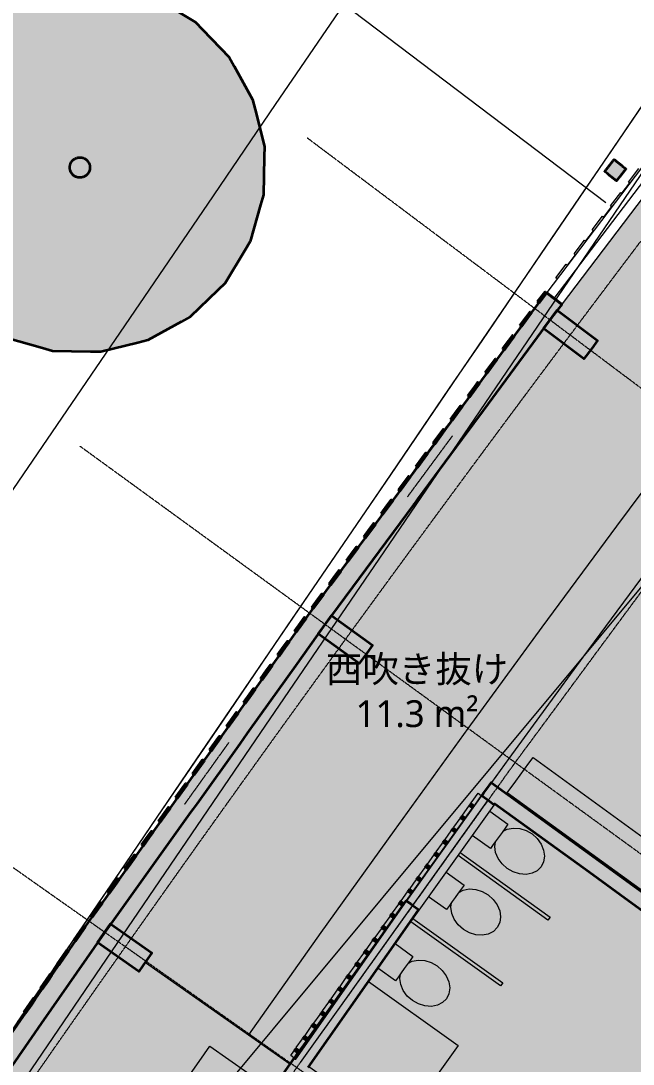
# Model space of a CAD drawing. Header units: millimetres. Extents: x -100577 to 287200, y -212120 to 238461.
# Drawn here: x 41508 to 46354, y 20562 to 28818 of the extents above; entities that cross this region are included whole.
import ezdxf

# ---------------------------------------------------------------- set-up
doc = ezdxf.new("R2010")
doc.units = ezdxf.units.MM
for name, pattern in [('DASHDOT', [3.556, 2.54, -0.508, 0, -0.508]), ('DASHED', [1.524, 1.27, -0.254]), ('PHANTOM', [6.35, 3.175, -0.635, 0.635, -0.635, 0.635, -0.635])]:
    doc.linetypes.add(name, pattern=pattern)
for name, color, linetype, lineweight in [('01_切断（構造・壁）', 7, 'Continuous', 35), ('02_切断（家具）', 8, 'Continuous', 18), ('03_切断（ガラス）', 5, 'Continuous', 13), ('06_部屋の色', 8, 'Continuous', 0), ('10_見えがかり', 7, 'Continuous', 13), ('11_見えがかり（家具）', 8, 'Continuous', 9), ('13_見えがかり（窓台・隠れた窓）', 7, 'DASHED', 9), ('20_上部（屋根の外形・梁）', 8, 'PHANTOM', 9), ('30_敷地・外構', 8, 'Continuous', 9), ('40_通り芯', 1, 'DASHDOT', 9), ('50_寸法', 3, 'Continuous', 9), ('60_部屋名・面積', 7, 'Continuous', 13)]:
    doc.layers.add(name, color=color, linetype=linetype, lineweight=lineweight)
doc.styles.add('JP', font='NotoSansCJKjp-Regular.otf')

msp = doc.modelspace()

# ---------------------------------------------------------------- hatches: boundary and pattern name
at = {"layer": '01_切断（構造・壁）'}
for points in [[(43322.6, 27071.9), (43280.7, 27002.1), (43125, 26743.1), (43066.5, 26686.6), (42849.1, 26476.6), (42777.9, 26437.2), (42513.6, 26290.7), (42434.7, 26271), (42141.4, 26197.9), (42060.1, 26199.3), (41757.9, 26204.6), (41679.7, 26227), (41389.2, 26310.3), (41319.4, 26352.2), (41060.4, 26507.9), (41003.9, 26566.4), (40793.9, 26783.8), (40754.5, 26855), (40608, 27119.3), (40588.3, 27198.2), (40515.2, 27491.5), (40516.6, 27572.8), (40521.9, 27875), (40544.3, 27953.2), (40627.6, 28243.7), (40669.5, 28313.4), (40825.2, 28572.5), (40883.7, 28629), (41101.1, 28838.9), (41172.3, 28878.4), (41436.6, 29024.9), (41515.5, 29044.6), (41808.8, 29117.7), (41890.1, 29116.3), (42192.3, 29111), (42270.5, 29088.6), (42561, 29005.3), (42630.7, 28963.4), (42889.8, 28807.7), (42946.3, 28749.2), (43156.2, 28531.8), (43195.7, 28460.6), (43342.2, 28196.3), (43361.9, 28117.3), (43435, 27824.1), (43433.6, 27742.8), (43428.3, 27440.6), (43405.9, 27362.4)], [(42043.2, 27615.9), (42041, 27612.7), (42037.7, 27608), (42035.1, 27605.1), (42031.3, 27600.8), (42028.2, 27598.2), (42023.7, 27594.2), (42020.2, 27591.9), (42015, 27588.4), (42011.1, 27586.6), (42005.4, 27583.7), (42001.2, 27582.4), (41995, 27580.3), (41990.7, 27579.5), (41984.2, 27578.3), (41979.7, 27578.1), (41973.1, 27577.8), (41968.8, 27578.2), (41962.3, 27578.8), (41958.1, 27579.8), (41951.8, 27581.2), (41947.9, 27582.7), (41942.1, 27584.9), (41938.5, 27586.8), (41933.2, 27589.6), (41930, 27591.9), (41925.3, 27595.2), (41922.4, 27597.8), (41918.1, 27601.6), (41915.5, 27604.7), (41911.5, 27609.2), (41909.2, 27612.7), (41905.7, 27617.9), (41903.9, 27621.8), (41901, 27627.5), (41899.7, 27631.7), (41897.6, 27637.9), (41896.8, 27642.2), (41895.6, 27648.7), (41895.4, 27653.1), (41895.1, 27659.7), (41895.5, 27664.1), (41896.1, 27670.6), (41897.1, 27674.8), (41898.6, 27681), (41900, 27684.9), (41902.2, 27690.8), (41904.1, 27694.4), (41906.9, 27699.7), (41909.2, 27702.8), (41912.5, 27707.6), (41915.1, 27710.5), (41918.9, 27714.8), (41922, 27717.4), (41926.5, 27721.4), (41930, 27723.7), (41935.2, 27727.1), (41939.1, 27729), (41944.8, 27731.8), (41949, 27733.2), (41955.2, 27735.3), (41959.5, 27736.1), (41966, 27737.3), (41970.4, 27737.5), (41977, 27737.8), (41981.4, 27737.4), (41987.9, 27736.8), (41992.1, 27735.8), (41998.4, 27734.3), (42002.3, 27732.9), (42008.1, 27730.7), (42011.7, 27728.8), (42017, 27725.9), (42020.2, 27723.7), (42024.9, 27720.4), (42027.8, 27717.8), (42032.1, 27713.9), (42034.7, 27710.9), (42038.7, 27706.3), (42041, 27702.9), (42044.4, 27697.7), (42046.3, 27693.8), (42049.2, 27688), (42050.5, 27683.9), (42052.6, 27677.7), (42053.4, 27673.3), (42054.6, 27666.8), (42054.8, 27662.4), (42055.1, 27655.8), (42054.7, 27651.5), (42054.1, 27645), (42053.1, 27640.8), (42051.6, 27634.5), (42050.2, 27630.6), (42048, 27624.8), (42046.1, 27621.2)], [(46136.2, 27620.5), (46133.8, 27622.4), (46128.4, 27626.8), (46130.3, 27629.2), (46134.6, 27634.6), (46136.5, 27637), (46140.8, 27642.4), (46142.8, 27644.8), (46147.1, 27650.2), (46149, 27652.6), (46153.3, 27658.1), (46155.2, 27660.5), (46159.5, 27665.9), (46161.4, 27668.3), (46165.7, 27673.7), (46167.7, 27676.1), (46172, 27681.5), (46173.9, 27683.9), (46178.2, 27689.4), (46180.1, 27691.8), (46184.4, 27697.2), (46186.3, 27699.6), (46190.6, 27705), (46192.6, 27707.4), (46196.9, 27712.8), (46198.8, 27715.2), (46203.1, 27720.7), (46205.5, 27718.7), (46210.9, 27714.4), (46213.3, 27712.5), (46218.7, 27708.2), (46221.2, 27706.3), (46226.6, 27702), (46229, 27700.1), (46234.4, 27695.8), (46236.8, 27693.8), (46242.2, 27689.5), (46244.6, 27687.6), (46250, 27683.3), (46252.5, 27681.4), (46257.9, 27677.1), (46260.3, 27675.2), (46265.7, 27670.9), (46268.1, 27668.9), (46273.5, 27664.6), (46275.9, 27662.7), (46281.4, 27658.4), (46283.8, 27656.5), (46289.2, 27652.2), (46291.6, 27650.3), (46297, 27646), (46295.1, 27643.6), (46290.8, 27638.1), (46288.9, 27635.7), (46284.6, 27630.3), (46282.6, 27627.9), (46278.3, 27622.5), (46276.4, 27620.1), (46272.1, 27614.7), (46270.2, 27612.3), (46265.9, 27606.8), (46264, 27604.4), (46259.7, 27599), (46257.7, 27596.6), (46253.4, 27591.2), (46251.5, 27588.8), (46247.2, 27583.4), (46245.3, 27580.9), (46241, 27575.5), (46239.1, 27573.1), (46234.8, 27567.7), (46232.8, 27565.3), (46228.5, 27559.9), (46226.6, 27557.5), (46222.3, 27552.1), (46219.9, 27554), (46214.5, 27558.3), (46212.1, 27560.2), (46206.6, 27564.5), (46204.2, 27566.4), (46198.8, 27570.7), (46196.4, 27572.6), (46191, 27577), (46188.6, 27578.9), (46183.2, 27583.2), (46180.8, 27585.1), (46175.3, 27589.4), (46172.9, 27591.3), (46167.5, 27595.6), (46165.1, 27597.5), (46159.7, 27601.9), (46157.3, 27603.8), (46151.9, 27608.1), (46149.5, 27610), (46144, 27614.3), (46141.6, 27616.2)], [(45597.6, 26595.9), (45646, 26659.5), (45657.3, 26674.4), (45663.8, 26669.5), (45669.2, 26665.3), (45657.9, 26650.4), (45609.5, 26586.8), (45604.8, 26590.4)], [(45669.2, 26665.3), (45733.9, 26616.1), (45788.6, 26574.5), (45788.6, 26574.5), (45788.6, 26574.5), (45767.5, 26546.7), (45698.3, 26455.9), (45166.6, 25735.7), (45021.9, 25539.6), (44997.6, 25506.7), (44646.9, 25031.7), (44646.9, 25031.7), (44646.9, 25031.7), (44616.8, 24990.9), (44615.6, 24989.3), (43914.8, 24040.1), (43681.6, 23714.4), (43400.5, 23321.7), (43299.7, 23181), (43239.9, 23097.3), (42902.2, 22625.6), (42902.2, 22625.6), (42902.2, 22625.6), (42870.8, 22581.8), (42853.6, 22557.8), (42166.8, 21598.4), (41669.6, 20882.1), (41517, 20662.1), (41191.9, 20193.6), (41191.9, 20193.6), (41191.9, 20193.6), (41127.4, 20100.7), (40454.6, 19131.4), (39980.4, 18426.3), (39950.3, 18381.6), (39839.6, 18216.9), (39692.6, 17998.3), (39531.9, 17759.3), (39437.3, 17618.7), (39069.2, 17071.3), (38778.8, 16639.6), (38326.5, 15945.3), (38282.3, 15877.4), (38196.5, 15745.7), (37905.1, 15298.5), (37899.7, 15290.2), (37783.7, 15112.2), (37309.8, 14384.8), (37139.7, 14123.7), (36856.9, 13675.4), (36708.4, 13439.9), (36588.1, 13249.3), (36588.1, 13249.3), (36545.7, 13182.2), (36312.1, 12811.8), (36312.1, 12811.8), (36312.1, 12811.8), (36167.2, 12582.1), (35551.1, 11605.5), (35537.4, 11583.8), (35537.4, 11583.8), (35537.4, 11583.8), (35483, 11617.6), (35410, 11662.9), (35423.6, 11684.5), (35871.7, 12394.9), (36039.9, 12661.5), (36185.2, 12891.8), (36339.6, 13136.6), (36461.2, 13329.3), (36553.9, 13476.2), (36581.5, 13520), (37013.3, 14204.5), (37013.3, 14204.5), (37013.3, 14204.5), (37013.3, 14204.5), (37013.3, 14204.5), (37657.9, 15193.9), (37779.4, 15380.4), (37881.1, 15536.5), (38070.8, 15827.7), (38129.5, 15917.7), (38201, 16027.5), (38547.7, 16559.6), (38653.7, 16722.4), (38784.3, 16916.5), (39312.7, 17702.2), (39364.2, 17778.7), (39407.5, 17843.1), (39544, 18046.1), (39715.2, 18300.7), (39856.1, 18510.3), (40117.5, 18898.8), (40330.8, 19216), (40844.1, 19955.7), (41004, 20186.1), (41016.4, 20203.9), (41068.7, 20279.2), (41393.8, 20747.7), (41414.8, 20778), (41546.6, 20967.9), (41700.8, 21190), (42044.2, 21684.8), (42262.1, 21989.2), (42731.5, 22644.9), (42750.4, 22671.3), (42780.2, 22713), (43117.9, 23184.7), (43278.7, 23409.3), (43793.5, 24128.3), (44494.8, 25078.2), (44509.4, 25098.1), (44526.2, 25120.8), (44732, 25399.5), (44876.9, 25595.8), (45046.1, 25825), (45578.3, 26545.9), (45648, 26637.4), (45669.2, 26665.3), (45669.2, 26665.3)], [(45457.5, 26407.5), (45506.2, 26473.4), (45537.7, 26516.1), (45542.4, 26512.6), (45549.8, 26507.2), (45518.3, 26464.5), (45469.6, 26398.6), (45464.8, 26402.1)], [(45644.3, 26384), (45669.7, 26417.8), (45752.3, 26528), (46072.4, 26288), (46025.8, 26225.9), (45964.4, 26144)], [(45320.2, 26221.5), (45368.9, 26287.5), (45400.4, 26330.1), (45405.1, 26326.6), (45412.5, 26321.2), (45381, 26278.5), (45332.3, 26212.6), (45327.5, 26216.1)], [(45182.9, 26035.6), (45231.6, 26101.5), (45263.1, 26144.2), (45267.9, 26140.7), (45275.2, 26135.3), (45243.7, 26092.6), (45195, 26026.6), (45190.3, 26030.1)], [(45045.6, 25849.6), (45094.3, 25915.5), (45125.8, 25958.2), (45130.6, 25954.7), (45137.9, 25949.3), (45106.4, 25906.6), (45057.7, 25840.7), (45053, 25844.2)], [(44908.3, 25663.6), (44957, 25729.5), (44988.5, 25772.2), (44993.3, 25768.7), (45000.6, 25763.3), (44969.1, 25720.6), (44920.4, 25654.7), (44915.7, 25658.2)], [(44771, 25477.6), (44849.8, 25584.3), (44851.2, 25586.3), (44851.4, 25586.1), (44863.3, 25577.3), (44861.9, 25575.4), (44783.1, 25468.7), (44782.9, 25468.9)], [(44633.7, 25291.7), (44712.5, 25398.4), (44713.9, 25400.3), (44714.1, 25400.1), (44726, 25391.4), (44724.6, 25389.5), (44645.8, 25282.8), (44645.6, 25282.9)], [(44496.4, 25105.7), (44575.2, 25212.4), (44576.6, 25214.3), (44576.8, 25214.2), (44588.7, 25205.4), (44587.3, 25203.5), (44508.5, 25096.8), (44508.3, 25097)], [(44359.1, 24919.7), (44407.8, 24985.7), (44439.3, 25028.3), (44444.1, 25024.8), (44451.4, 25019.4), (44419.9, 24976.8), (44371.2, 24910.8), (44366.5, 24914.3)], [(44221.8, 24733.8), (44270.5, 24799.7), (44302, 24842.4), (44306.8, 24838.9), (44314.1, 24833.5), (44282.6, 24790.8), (44233.9, 24724.9), (44229.2, 24728.4)], [(44084.5, 24547.8), (44133.2, 24613.7), (44164.7, 24656.4), (44169.5, 24652.9), (44176.8, 24647.5), (44145.3, 24604.8), (44096.6, 24538.9), (44091.9, 24542.4)], [(43947.2, 24361.8), (43995.9, 24427.8), (44027.4, 24470.4), (44032.2, 24466.9), (44039.5, 24461.5), (44008, 24418.9), (43959.3, 24352.9), (43954.6, 24356.4)], [(43809.9, 24175.9), (43858.6, 24241.8), (43890.1, 24284.5), (43894.9, 24281), (43902.2, 24275.6), (43870.7, 24232.9), (43822, 24167), (43817.3, 24170.5)], [(43861.8, 23967.3), (43886.7, 24001.6), (43967.7, 24112.9), (44291.2, 23877.7), (44245.6, 23814.9), (44185.4, 23732.1)], [(43674.7, 23988.1), (43722.4, 24054.8), (43753.3, 24097.9), (43758.1, 24094.5), (43765.5, 24089.2), (43734.6, 24046), (43686.9, 23979.4), (43682.1, 23982.8)], [(43540.1, 23800.2), (43587.8, 23866.8), (43618.7, 23909.9), (43623.5, 23906.5), (43630.9, 23901.2), (43600, 23858.1), (43552.3, 23791.4), (43547.5, 23794.9)], [(43405.6, 23612.2), (43453.3, 23678.9), (43484.2, 23722), (43488.9, 23718.6), (43496.3, 23713.3), (43465.5, 23670.1), (43417.8, 23603.5), (43413, 23606.9)], [(43271, 23424.3), (43318.7, 23490.9), (43349.6, 23534), (43354.4, 23530.6), (43361.8, 23525.3), (43330.9, 23482.2), (43283.2, 23415.5), (43278.4, 23419)], [(43136.4, 23236.3), (43184.1, 23302.9), (43215, 23346.1), (43219.8, 23342.6), (43227.2, 23337.3), (43196.3, 23294.2), (43148.6, 23227.6), (43143.8, 23231)], [(43001.9, 23048.3), (43077.7, 23154.3), (43080.5, 23158.1), (43080.9, 23157.8), (43092.7, 23149.4), (43089.9, 23145.6), (43014.1, 23039.6), (43013.7, 23039.9)], [(42867.3, 22860.4), (42943.2, 22966.3), (42945.9, 22970.2), (42946.3, 22969.9), (42958.1, 22961.4), (42955.4, 22957.6), (42879.5, 22851.7), (42879.1, 22852)], [(42732.8, 22672.4), (42808.6, 22778.4), (42811.3, 22782.2), (42811.8, 22781.9), (42823.5, 22773.5), (42820.8, 22769.7), (42745, 22663.7), (42744.5, 22664)], [(42598.2, 22484.5), (42645.9, 22551.1), (42676.8, 22594.2), (42681.6, 22590.8), (42689, 22585.5), (42658.1, 22542.4), (42610.4, 22475.7), (42605.6, 22479.2)], [(42463.6, 22296.5), (42511.3, 22363.1), (42542.2, 22406.3), (42547, 22402.8), (42554.4, 22397.6), (42523.5, 22354.4), (42475.8, 22287.8), (42471, 22291.2)], [(42329.1, 22108.6), (42376.8, 22175.2), (42407.7, 22218.3), (42412.4, 22214.9), (42419.9, 22209.6), (42389, 22166.5), (42341.3, 22099.8), (42336.5, 22103.3)], [(42194.5, 21920.6), (42242.2, 21987.2), (42273.1, 22030.4), (42277.9, 22026.9), (42285.3, 22021.6), (42254.4, 21978.5), (42206.7, 21911.9), (42201.9, 21915.3)], [(42059.9, 21732.6), (42107.7, 21799.3), (42138.5, 21842.4), (42143.3, 21839), (42150.7, 21833.7), (42119.9, 21790.5), (42072.1, 21723.9), (42067.4, 21727.3)], [(41927.4, 21543), (41974.2, 21610.3), (42004.4, 21653.9), (42009.3, 21650.5), (42016.7, 21645.3), (41986.5, 21601.7), (41939.8, 21534.4), (41934.9, 21537.8)], [(42114.9, 21524.9), (42139.3, 21559.5), (42218.6, 21672), (42545.6, 21441.5), (42500.8, 21378.1), (42441.9, 21294.4)], [(41795.7, 21353), (41842.4, 21420.4), (41872.6, 21464), (41877.5, 21460.6), (41884.9, 21455.4), (41854.7, 21411.8), (41808, 21344.5), (41803.1, 21347.9)], [(41663.9, 21163.1), (41710.6, 21230.5), (41740.8, 21274), (41745.7, 21270.7), (41753.1, 21265.5), (41722.9, 21221.9), (41676.2, 21154.6), (41671.3, 21157.9)], [(41532.1, 20973.2), (41578.8, 21040.6), (41609, 21084.1), (41613.9, 21080.8), (41621.3, 21075.6), (41591.1, 21032), (41544.4, 20964.7), (41539.5, 20968)]]:
    msp.add_hatch(color=7, dxfattribs=at).paths.add_polyline_path(points)
at = {"layer": '02_切断（家具）'}
for points in [[(45053.9, 22604.4), (45067.2, 22622.8), (45071.3, 22628.5), (45089.9, 22615.1), (45095.6, 22610.9), (45082.3, 22592.5), (45078.2, 22586.8), (45059.6, 22600.2)], [(44984.1, 22507.9), (44997.4, 22526.3), (45001.6, 22532), (45020.1, 22518.6), (45025.9, 22514.4), (45012.6, 22496), (45008.4, 22490.3), (44989.9, 22503.7)], [(44914.4, 22411.3), (44927.7, 22429.8), (44931.8, 22435.5), (44950.4, 22422.1), (44956.2, 22417.9), (44942.9, 22399.5), (44938.7, 22393.8), (44920.2, 22407.2)], [(44844.8, 22314.7), (44858, 22333.2), (44862.2, 22338.9), (44880.7, 22325.5), (44886.5, 22321.4), (44873.2, 22302.9), (44869.1, 22297.2), (44850.5, 22310.6)], [(44775.2, 22218.1), (44788.4, 22236.6), (44792.6, 22242.3), (44811.1, 22228.9), (44816.9, 22224.7), (44803.6, 22206.3), (44799.5, 22200.6), (44780.9, 22214)], [(44705.6, 22121.4), (44718.9, 22139.9), (44723, 22145.6), (44741.6, 22132.3), (44747.4, 22128.1), (44734.1, 22109.7), (44730, 22103.9), (44711.4, 22117.3)], [(44636.1, 22024.7), (44649.4, 22043.2), (44653.5, 22048.9), (44672.1, 22035.6), (44677.9, 22031.4), (44664.6, 22013), (44660.5, 22007.2), (44641.9, 22020.6)], [(44566.7, 21928), (44580, 21946.4), (44584.1, 21952.2), (44602.7, 21938.8), (44608.4, 21934.7), (44595.2, 21916.2), (44591.1, 21910.5), (44572.5, 21923.8)], [(44497.3, 21831.2), (44510.6, 21849.7), (44514.7, 21855.4), (44533.3, 21842.1), (44539.1, 21837.9), (44525.8, 21819.5), (44521.7, 21813.7), (44503.1, 21827.1)], [(44428, 21734.4), (44441.3, 21752.8), (44445.4, 21758.6), (44464, 21745.2), (44469.8, 21741.1), (44456.5, 21722.6), (44452.4, 21716.9), (44433.8, 21730.2)], [(44358.8, 21637.5), (44372, 21656), (44376.1, 21661.7), (44394.7, 21648.4), (44400.5, 21644.3), (44387.3, 21625.8), (44383.2, 21620), (44364.6, 21633.3)], [(44289.6, 21540.6), (44302.8, 21559.1), (44306.9, 21564.8), (44325.5, 21551.5), (44331.3, 21547.4), (44318.1, 21528.9), (44314, 21523.1), (44295.4, 21536.4)], [(44220.4, 21443.6), (44233.6, 21462.1), (44237.7, 21467.9), (44256.4, 21454.6), (44262.1, 21450.4), (44249, 21431.9), (44244.9, 21426.2), (44226.2, 21439.5)], [(44151.3, 21346.6), (44164.5, 21365.1), (44168.6, 21370.9), (44187.3, 21357.6), (44193.1, 21353.5), (44179.9, 21335), (44175.8, 21329.2), (44157.1, 21342.5)], [(44082.3, 21249.6), (44095.5, 21268.1), (44099.6, 21273.8), (44118.2, 21260.6), (44124, 21256.5), (44110.9, 21237.9), (44106.8, 21232.2), (44088.1, 21245.5)], [(44013.3, 21152.5), (44026.5, 21171), (44030.6, 21176.8), (44049.2, 21163.5), (44055, 21159.4), (44041.9, 21140.9), (44037.8, 21135.1), (44019.1, 21148.4)], [(43944.4, 21055.4), (43957.6, 21073.9), (43961.7, 21079.7), (43980.3, 21066.4), (43986.1, 21062.3), (43973, 21043.8), (43968.9, 21038), (43950.2, 21051.3)], [(43875.6, 20958.2), (43888.7, 20976.8), (43892.8, 20982.5), (43911.5, 20969.3), (43917.3, 20965.2), (43904.1, 20946.6), (43900.1, 20940.9), (43881.4, 20954.1)], [(43806.8, 20861), (43819.9, 20879.6), (43824, 20885.3), (43842.7, 20872.1), (43848.5, 20868), (43835.3, 20849.5), (43831.3, 20843.7), (43812.6, 20856.9)], [(43738, 20763.8), (43751.1, 20782.3), (43755.2, 20788.1), (43773.9, 20774.9), (43779.7, 20770.8), (43766.6, 20752.2), (43762.5, 20746.5), (43743.8, 20759.7)], [(43669.3, 20666.5), (43682.4, 20685.1), (43686.5, 20690.8), (43705.2, 20677.6), (43711, 20673.5), (43697.9, 20655), (43693.9, 20649.2), (43675.1, 20662.4)]]:
    msp.add_hatch(color=8, dxfattribs=at).paths.add_polyline_path(points)
at = {"layer": '06_部屋の色', "true_color": 0xe9dfcf}
for points in [[(57480.7, 19374.8), (57508.6, 19353.6), (56659.9, 18238.6), (56659.9, 18238.6), (56631.9, 18259.6), (45698.9, 26455.5), (47517.6, 28845), (47631.5, 28756.9), (58329.6, 20489.9)], [(43916.2, 24038.5), (44018.3, 24176.9), (44126.2, 24323), (44226.8, 24459.4), (44382.2, 24669.9), (45389.4, 26034.1), (45490.1, 26170.5), (45699.9, 26454.7), (47138.7, 25376.2), (46746.2, 24851.1), (46295.4, 24243.3), (45846.9, 23633.9), (45370.5, 22981.2), (44956.5, 22409.9), (44514.8, 21795.5), (44075.4, 21179.4), (43638.2, 20561.7), (42168.6, 21597.6), (42263.8, 21730.5), (42271.2, 21740.8), (42371.6, 21881.1), (42491.7, 22048.8), (42653.5, 22274.8), (43593, 23587.2), (43697.9, 23733.7), (43916.2, 24038.5)], [(55827.7, 17111.3), (54995.4, 15984), (54967.1, 16004.6), (43915.3, 24039.7), (45698.9, 26455.5), (56631.9, 18259.6), (55799.5, 17132.1)], [(53364.1, 13705.3), (53335.5, 13725.5), (42167.3, 21598), (43915.3, 24039.7), (54967.1, 16004.6), (54151.3, 14865), (54179.8, 14844.7)], [(52565.2, 12554.2), (51766.3, 11403), (40455.2, 19131), (42167.3, 21598), (53335.5, 13725.5), (52536.4, 12574.1)]]:
    msp.add_hatch(color=8, dxfattribs=at).paths.add_polyline_path(points)
at = {"layer": '06_部屋の色', "true_color": 0xd9d3ec}
msp.add_hatch(color=8, dxfattribs=at).paths.add_polyline_path([(48487.2, 27155.3), (48035.4, 26564), (47585.8, 25971), (47138.3, 25376.4), (45858.1, 26336.1), (46309.1, 26935.4), (46762.2, 27533), (47217.6, 28129), (47582.6, 28603.1), (47644.7, 28555.8), (47653.9, 28567.9), (47736.2, 28676), (48941.1, 27745)])
at = {"layer": '06_部屋の色', "true_color": 0xc5de9a}
msp.add_hatch(color=8, dxfattribs=at).paths.add_polyline_path([(44700.4, 22054.2), (44968, 22425.8), (45236.5, 22796.8), (45370.5, 22981.2), (45505.8, 23167.2), (45775.9, 23537), (46046.9, 23906.2), (46318.7, 24274.8), (46591.3, 24642.8), (46864.8, 25010.1), (47139, 25376.9), (52144.6, 21624.5), (55460.4, 19138.8), (55200.2, 18790.8), (54940.7, 18442.2), (54682, 18093), (54424.1, 17743.3), (54167, 17393), (53910.7, 17042.1), (53785.3, 16869.6), (53782.4, 16865.6), (53782.4, 16865.6), (53655.2, 16690.6), (53400.4, 16338.6), (53146.5, 15986), (52893.3, 15632.8), (52641, 15279), (52389.4, 14924.7), (52138.7, 14569.8), (52138.6, 14569.8), (46534.4, 18520.2), (43638.2, 20561.7), (43638.2, 20561.7), (43902.5, 20935.7), (44167.6, 21309.1), (44433.6, 21682)])
at = {"layer": '06_部屋の色', "true_color": 0xd5ebee}
msp.add_hatch(color=8, dxfattribs=at).paths.add_polyline_path([(43641.3, 20566.1), (43890.7, 20919), (43907.3, 20942.4), (44149.1, 21283.1), (44177.7, 21323.2), (44413.5, 21653.8), (44447.8, 21701.9), (44681, 22027.1), (44718.2, 22079), (44950.9, 22402.1), (44988.3, 22453.8), (45193.3, 22737.2), (47622.4, 20976.7), (47481.7, 20782.3), (47341.2, 20587.8), (47201, 20393.1), (47061, 20198.2), (46921.2, 20003.1), (46781.7, 19807.9), (46642.4, 19612.6), (46503.3, 19417), (46364.5, 19221.3), (46225.9, 19025.4), (46087.6, 18829.4), (43635.5, 20557.8), (43637.5, 20560.6)])

# ---------------------------------------------------------------- linework, layer by layer
at = {"layer": '01_切断（構造・壁）'}
for points in [[(42630.7, 28963.4), (42889.8, 28807.7), (42946.3, 28749.2), (43156.2, 28531.8), (43195.7, 28460.6), (43342.2, 28196.3), (43361.9, 28117.3), (43435, 27824.1), (43433.6, 27742.8), (43428.3, 27440.6), (43405.9, 27362.4), (43322.6, 27071.9)], [(42043.2, 27615.9), (42041, 27612.7), (42037.7, 27608), (42035.1, 27605.1), (42031.3, 27600.8), (42028.2, 27598.2), (42023.7, 27594.2), (42020.2, 27591.9), (42015, 27588.4), (42011.1, 27586.6), (42005.4, 27583.7), (42001.2, 27582.4), (41995, 27580.3), (41990.7, 27579.5), (41984.2, 27578.3), (41979.7, 27578.1), (41973.1, 27577.8), (41968.8, 27578.2), (41962.3, 27578.8), (41958.1, 27579.8), (41951.8, 27581.2), (41947.9, 27582.7), (41942.1, 27584.9), (41938.5, 27586.8), (41933.2, 27589.6), (41930, 27591.9), (41925.3, 27595.2), (41922.4, 27597.8), (41918.1, 27601.6), (41915.5, 27604.7), (41911.5, 27609.2), (41909.2, 27612.7), (41905.7, 27617.9), (41903.9, 27621.8), (41901, 27627.5), (41899.7, 27631.7), (41897.6, 27637.9), (41896.8, 27642.2), (41895.6, 27648.7), (41895.4, 27653.1), (41895.1, 27659.7), (41895.5, 27664.1), (41896.1, 27670.6), (41897.1, 27674.8), (41898.6, 27681), (41900, 27684.9), (41902.2, 27690.8), (41904.1, 27694.4), (41906.9, 27699.7), (41909.2, 27702.8), (41912.5, 27707.6), (41915.1, 27710.5), (41918.9, 27714.8), (41922, 27717.4), (41926.5, 27721.4), (41930, 27723.7), (41935.2, 27727.1), (41939.1, 27729), (41944.8, 27731.8), (41949, 27733.2), (41955.2, 27735.3), (41959.5, 27736.1), (41966, 27737.3), (41970.4, 27737.5), (41977, 27737.8), (41981.4, 27737.4), (41987.9, 27736.8), (41992.1, 27735.8), (41998.4, 27734.3), (42002.3, 27732.9), (42008.1, 27730.7), (42011.7, 27728.8), (42017, 27725.9), (42020.2, 27723.7), (42024.9, 27720.4), (42027.8, 27717.8), (42032.1, 27713.9), (42034.7, 27710.9), (42038.7, 27706.3), (42041, 27702.9), (42044.4, 27697.7), (42046.3, 27693.8), (42049.2, 27688), (42050.5, 27683.9), (42052.6, 27677.7), (42053.4, 27673.3), (42054.6, 27666.8), (42054.8, 27662.4), (42055.1, 27655.8), (42054.7, 27651.5), (42054.1, 27645), (42053.1, 27640.8), (42051.6, 27634.5), (42050.2, 27630.6), (42048, 27624.8), (42046.1, 27621.2), (42043.2, 27615.9)], [(46136.2, 27620.5), (46133.8, 27622.4), (46128.4, 27626.8), (46130.3, 27629.2), (46134.6, 27634.6), (46136.5, 27637), (46140.8, 27642.4), (46142.8, 27644.8), (46147.1, 27650.2), (46149, 27652.6), (46153.3, 27658.1), (46155.2, 27660.5), (46159.5, 27665.9), (46161.4, 27668.3), (46165.7, 27673.7), (46167.7, 27676.1), (46172, 27681.5), (46173.9, 27683.9), (46178.2, 27689.4), (46180.1, 27691.8), (46184.4, 27697.2), (46186.3, 27699.6), (46190.6, 27705), (46192.6, 27707.4), (46196.9, 27712.8), (46198.8, 27715.2), (46203.1, 27720.7), (46205.5, 27718.7), (46210.9, 27714.4), (46213.3, 27712.5), (46218.7, 27708.2), (46221.2, 27706.3), (46226.6, 27702), (46229, 27700.1), (46234.4, 27695.8), (46236.8, 27693.8), (46242.2, 27689.5), (46244.6, 27687.6), (46250, 27683.3), (46252.5, 27681.4), (46257.9, 27677.1), (46260.3, 27675.2), (46265.7, 27670.9), (46268.1, 27668.9), (46273.5, 27664.6), (46275.9, 27662.7), (46281.4, 27658.4), (46283.8, 27656.5), (46289.2, 27652.2), (46291.6, 27650.3), (46297, 27646), (46295.1, 27643.6), (46290.8, 27638.1), (46288.9, 27635.7), (46284.6, 27630.3), (46282.6, 27627.9), (46278.3, 27622.5), (46276.4, 27620.1), (46272.1, 27614.7), (46270.2, 27612.3), (46265.9, 27606.8), (46264, 27604.4), (46259.7, 27599), (46257.7, 27596.6), (46253.4, 27591.2), (46251.5, 27588.8), (46247.2, 27583.4), (46245.3, 27580.9), (46241, 27575.5), (46239.1, 27573.1), (46234.8, 27567.7), (46232.8, 27565.3), (46228.5, 27559.9), (46226.6, 27557.5), (46222.3, 27552.1), (46219.9, 27554), (46214.5, 27558.3), (46212.1, 27560.2), (46206.6, 27564.5), (46204.2, 27566.4), (46198.8, 27570.7), (46196.4, 27572.6), (46191, 27577), (46188.6, 27578.9), (46183.2, 27583.2), (46180.8, 27585.1), (46175.3, 27589.4), (46172.9, 27591.3), (46167.5, 27595.6), (46165.1, 27597.5), (46159.7, 27601.9), (46157.3, 27603.8), (46151.9, 27608.1), (46149.5, 27610), (46144, 27614.3), (46141.6, 27616.2), (46136.2, 27620.5)], [(43322.6, 27071.9), (43280.7, 27002.1), (43125, 26743.1), (43066.5, 26686.6), (42849.1, 26476.6), (42777.9, 26437.2), (42513.6, 26290.7), (42434.7, 26271), (42141.4, 26197.9), (42060.1, 26199.3), (41757.9, 26204.6), (41679.7, 26227), (41389.2, 26310.3)], [(45597.6, 26595.9), (45646, 26659.5), (45657.3, 26674.4), (45663.8, 26669.5), (45669.2, 26665.3), (45657.9, 26650.4), (45609.5, 26586.8), (45604.8, 26590.4), (45597.6, 26595.9)], [(45669.2, 26665.3), (45733.9, 26616.1), (45788.6, 26574.5), (45788.6, 26574.5), (45788.6, 26574.5), (45767.5, 26546.7), (45698.3, 26455.9), (45166.6, 25735.7), (45021.9, 25539.6), (44997.6, 25506.7), (44646.9, 25031.7), (44646.9, 25031.7), (44646.9, 25031.7), (44616.8, 24990.9), (44615.6, 24989.3), (43914.8, 24040.1), (43681.6, 23714.4), (43400.5, 23321.7), (43299.7, 23181), (43239.9, 23097.3), (42902.2, 22625.6), (42902.2, 22625.6), (42902.2, 22625.6), (42870.8, 22581.8), (42853.6, 22557.8), (42166.8, 21598.4), (41669.6, 20882.1), (41517, 20662.1), (41191.9, 20193.6)], [(41414.8, 20778), (41546.6, 20967.9), (41700.8, 21190), (42044.2, 21684.8), (42262.1, 21989.2), (42731.5, 22644.9), (42750.4, 22671.3), (42780.2, 22713), (43117.9, 23184.7), (43278.7, 23409.3), (43793.5, 24128.3), (44494.8, 25078.2), (44509.4, 25098.1), (44526.2, 25120.8), (44732, 25399.5), (44876.9, 25595.8), (45046.1, 25825), (45578.3, 26545.9), (45648, 26637.4), (45669.2, 26665.3), (45669.2, 26665.3), (45669.2, 26665.3)], [(45457.5, 26407.5), (45506.2, 26473.4), (45537.7, 26516.1), (45542.4, 26512.6), (45549.8, 26507.2), (45518.3, 26464.5), (45469.6, 26398.6), (45464.8, 26402.1), (45457.5, 26407.5)], [(45644.3, 26384), (45669.7, 26417.8), (45752.3, 26528), (46072.4, 26288), (46025.8, 26225.9), (45964.4, 26144), (45644.3, 26384)], [(45320.2, 26221.5), (45368.9, 26287.5), (45400.4, 26330.1), (45405.1, 26326.6), (45412.5, 26321.2), (45381, 26278.5), (45332.3, 26212.6), (45327.5, 26216.1), (45320.2, 26221.5)], [(45182.9, 26035.6), (45231.6, 26101.5), (45263.1, 26144.2), (45267.9, 26140.7), (45275.2, 26135.3), (45243.7, 26092.6), (45195, 26026.6), (45190.3, 26030.1), (45182.9, 26035.6)], [(45045.6, 25849.6), (45094.3, 25915.5), (45125.8, 25958.2), (45130.6, 25954.7), (45137.9, 25949.3), (45106.4, 25906.6), (45057.7, 25840.7), (45053, 25844.2), (45045.6, 25849.6)], [(44908.3, 25663.6), (44957, 25729.5), (44988.5, 25772.2), (44993.3, 25768.7), (45000.6, 25763.3), (44969.1, 25720.6), (44920.4, 25654.7), (44915.7, 25658.2), (44908.3, 25663.6)], [(44771, 25477.6), (44849.8, 25584.3), (44851.2, 25586.3), (44851.4, 25586.1), (44863.3, 25577.3), (44861.9, 25575.4), (44783.1, 25468.7), (44782.9, 25468.9), (44771, 25477.6)], [(44633.7, 25291.7), (44712.5, 25398.4), (44713.9, 25400.3), (44714.1, 25400.1), (44726, 25391.4), (44724.6, 25389.5), (44645.8, 25282.8), (44645.6, 25282.9), (44633.7, 25291.7)], [(44496.4, 25105.7), (44575.2, 25212.4), (44576.6, 25214.3), (44576.8, 25214.2), (44588.7, 25205.4), (44587.3, 25203.5), (44508.5, 25096.8), (44508.3, 25097), (44496.4, 25105.7)], [(44359.1, 24919.7), (44407.8, 24985.7), (44439.3, 25028.3), (44444.1, 25024.8), (44451.4, 25019.4), (44419.9, 24976.8), (44371.2, 24910.8), (44366.5, 24914.3), (44359.1, 24919.7)], [(44221.8, 24733.8), (44270.5, 24799.7), (44302, 24842.4), (44306.8, 24838.9), (44314.1, 24833.5), (44282.6, 24790.8), (44233.9, 24724.9), (44229.2, 24728.4), (44221.8, 24733.8)], [(44084.5, 24547.8), (44133.2, 24613.7), (44164.7, 24656.4), (44169.5, 24652.9), (44176.8, 24647.5), (44145.3, 24604.8), (44096.6, 24538.9), (44091.9, 24542.4), (44084.5, 24547.8)], [(43947.2, 24361.8), (43995.9, 24427.8), (44027.4, 24470.4), (44032.2, 24466.9), (44039.5, 24461.5), (44008, 24418.9), (43959.3, 24352.9), (43954.6, 24356.4), (43947.2, 24361.8)], [(43809.9, 24175.9), (43858.6, 24241.8), (43890.1, 24284.5), (43894.9, 24281), (43902.2, 24275.6), (43870.7, 24232.9), (43822, 24167), (43817.3, 24170.5), (43809.9, 24175.9)], [(43861.8, 23967.3), (43886.7, 24001.6), (43967.7, 24112.9), (44291.2, 23877.7), (44245.6, 23814.9), (44185.4, 23732.1), (43861.8, 23967.3)], [(43674.7, 23988.1), (43722.4, 24054.8), (43753.3, 24097.9), (43758.1, 24094.5), (43765.5, 24089.2), (43734.6, 24046), (43686.9, 23979.4), (43682.1, 23982.8), (43674.7, 23988.1)], [(43540.1, 23800.2), (43587.8, 23866.8), (43618.7, 23909.9), (43623.5, 23906.5), (43630.9, 23901.2), (43600, 23858.1), (43552.3, 23791.4), (43547.5, 23794.9), (43540.1, 23800.2)], [(43405.6, 23612.2), (43453.3, 23678.9), (43484.2, 23722), (43488.9, 23718.6), (43496.3, 23713.3), (43465.5, 23670.1), (43417.8, 23603.5), (43413, 23606.9), (43405.6, 23612.2)], [(43271, 23424.3), (43318.7, 23490.9), (43349.6, 23534), (43354.4, 23530.6), (43361.8, 23525.3), (43330.9, 23482.2), (43283.2, 23415.5), (43278.4, 23419), (43271, 23424.3)], [(43136.4, 23236.3), (43184.1, 23302.9), (43215, 23346.1), (43219.8, 23342.6), (43227.2, 23337.3), (43196.3, 23294.2), (43148.6, 23227.6), (43143.8, 23231), (43136.4, 23236.3)], [(43001.9, 23048.3), (43077.7, 23154.3), (43080.5, 23158.1), (43080.9, 23157.8), (43092.7, 23149.4), (43089.9, 23145.6), (43014.1, 23039.6), (43013.7, 23039.9), (43001.9, 23048.3)], [(42867.3, 22860.4), (42943.2, 22966.3), (42945.9, 22970.2), (42946.3, 22969.9), (42958.1, 22961.4), (42955.4, 22957.6), (42879.5, 22851.7), (42879.1, 22852), (42867.3, 22860.4)], [(46320.9, 21851), (46004.7, 22080), (45257.4, 22621.2), (45252.1, 22614), (45252.1, 22614), (45252.1, 22614), (45215.7, 22640.4), (45155, 22684.3), (45170.2, 22705.4), (45195.7, 22740.6), (45195.7, 22740.6), (45230.7, 22788.9), (45230.5, 22790.1), (45230.5, 22790.1), (45230.5, 22790.1), (46624.2, 21779.2), (47364.8, 21242), (47659.7, 21028.2), (47627.9, 20984.3), (47589.9, 20931.8), (47109.1, 21280), (46320.9, 21851)], [(42732.8, 22672.4), (42808.6, 22778.4), (42811.3, 22782.2), (42811.8, 22781.9), (42823.5, 22773.5), (42820.8, 22769.7), (42745, 22663.7), (42744.5, 22664), (42732.8, 22672.4)], [(42598.2, 22484.5), (42645.9, 22551.1), (42676.8, 22594.2), (42681.6, 22590.8), (42689, 22585.5), (42658.1, 22542.4), (42610.4, 22475.7), (42605.6, 22479.2), (42598.2, 22484.5)], [(42463.6, 22296.5), (42511.3, 22363.1), (42542.2, 22406.3), (42547, 22402.8), (42554.4, 22397.6), (42523.5, 22354.4), (42475.8, 22287.8), (42471, 22291.2), (42463.6, 22296.5)], [(42329.1, 22108.6), (42376.8, 22175.2), (42407.7, 22218.3), (42412.4, 22214.9), (42419.9, 22209.6), (42389, 22166.5), (42341.3, 22099.8), (42336.5, 22103.3), (42329.1, 22108.6)], [(42194.5, 21920.6), (42242.2, 21987.2), (42273.1, 22030.4), (42277.9, 22026.9), (42285.3, 22021.6), (42254.4, 21978.5), (42206.7, 21911.9), (42201.9, 21915.3), (42194.5, 21920.6)], [(42059.9, 21732.6), (42107.7, 21799.3), (42138.5, 21842.4), (42143.3, 21839), (42150.7, 21833.7), (42119.9, 21790.5), (42072.1, 21723.9), (42067.4, 21727.3), (42059.9, 21732.6)], [(43167.2, 19887.7), (43672.8, 20610.7), (43672.8, 20610.7), (43672.8, 20610.7), (43682.1, 20604.1), (44557.6, 21855.2), (44594.2, 21829), (44609.1, 21818.2), (44655.1, 21785.3)], [(44655.1, 21785.3), (44564.5, 21655.7), (43780.1, 20534.9)], [(41927.4, 21543), (41974.2, 21610.3), (42004.4, 21653.9), (42009.3, 21650.5), (42016.7, 21645.3), (41986.5, 21601.7), (41939.8, 21534.4), (41934.9, 21537.8), (41927.4, 21543)], [(42114.9, 21524.9), (42139.3, 21559.5), (42218.6, 21672), (42545.6, 21441.5), (42500.8, 21378.1), (42441.9, 21294.4), (42114.9, 21524.9)], [(41795.7, 21353), (41842.4, 21420.4), (41872.6, 21464), (41877.5, 21460.6), (41884.9, 21455.4), (41854.7, 21411.8), (41808, 21344.5), (41803.1, 21347.9), (41795.7, 21353)], [(41663.9, 21163.1), (41710.6, 21230.5), (41740.8, 21274), (41745.7, 21270.7), (41753.1, 21265.5), (41722.9, 21221.9), (41676.2, 21154.6), (41671.3, 21157.9), (41663.9, 21163.1)], [(41532.1, 20973.2), (41578.8, 21040.6), (41609, 21084.1), (41613.9, 21080.8), (41621.3, 21075.6), (41591.1, 21032), (41544.4, 20964.7), (41539.5, 20968), (41532.1, 20973.2)]]:
    msp.add_lwpolyline(points, dxfattribs=at)
at = {"layer": '02_切断（家具）'}
for points in [[(45053.9, 22604.4), (45067.2, 22622.8), (45071.3, 22628.5), (45089.9, 22615.1), (45095.6, 22610.9), (45082.3, 22592.5), (45078.2, 22586.8), (45059.6, 22600.2), (45053.9, 22604.4)], [(44984.1, 22507.9), (44997.4, 22526.3), (45001.6, 22532), (45020.1, 22518.6), (45025.9, 22514.4), (45012.6, 22496), (45008.4, 22490.3), (44989.9, 22503.7), (44984.1, 22507.9)], [(44914.4, 22411.3), (44927.7, 22429.8), (44931.8, 22435.5), (44950.4, 22422.1), (44956.2, 22417.9), (44942.9, 22399.5), (44938.7, 22393.8), (44920.2, 22407.2), (44914.4, 22411.3)], [(44844.8, 22314.7), (44858, 22333.2), (44862.2, 22338.9), (44880.7, 22325.5), (44886.5, 22321.4), (44873.2, 22302.9), (44869.1, 22297.2), (44850.5, 22310.6), (44844.8, 22314.7)], [(44775.2, 22218.1), (44788.4, 22236.6), (44792.6, 22242.3), (44811.1, 22228.9), (44816.9, 22224.7), (44803.6, 22206.3), (44799.5, 22200.6), (44780.9, 22214), (44775.2, 22218.1)], [(44705.6, 22121.4), (44718.9, 22139.9), (44723, 22145.6), (44741.6, 22132.3), (44747.4, 22128.1), (44734.1, 22109.7), (44730, 22103.9), (44711.4, 22117.3), (44705.6, 22121.4)], [(44636.1, 22024.7), (44649.4, 22043.2), (44653.5, 22048.9), (44672.1, 22035.6), (44677.9, 22031.4), (44664.6, 22013), (44660.5, 22007.2), (44641.9, 22020.6), (44636.1, 22024.7)], [(44566.7, 21928), (44580, 21946.4), (44584.1, 21952.2), (44602.7, 21938.8), (44608.4, 21934.7), (44595.2, 21916.2), (44591.1, 21910.5), (44572.5, 21923.8), (44566.7, 21928)], [(44497.3, 21831.2), (44510.6, 21849.7), (44514.7, 21855.4), (44533.3, 21842.1), (44539.1, 21837.9), (44525.8, 21819.5), (44521.7, 21813.7), (44503.1, 21827.1), (44497.3, 21831.2)], [(44428, 21734.4), (44441.3, 21752.8), (44445.4, 21758.6), (44464, 21745.2), (44469.8, 21741.1), (44456.5, 21722.6), (44452.4, 21716.9), (44433.8, 21730.2), (44428, 21734.4)], [(44358.8, 21637.5), (44372, 21656), (44376.1, 21661.7), (44394.7, 21648.4), (44400.5, 21644.3), (44387.3, 21625.8), (44383.2, 21620), (44364.6, 21633.3), (44358.8, 21637.5)], [(44289.6, 21540.6), (44302.8, 21559.1), (44306.9, 21564.8), (44325.5, 21551.5), (44331.3, 21547.4), (44318.1, 21528.9), (44314, 21523.1), (44295.4, 21536.4), (44289.6, 21540.6)], [(44220.4, 21443.6), (44233.6, 21462.1), (44237.7, 21467.9), (44256.4, 21454.6), (44262.1, 21450.4), (44249, 21431.9), (44244.9, 21426.2), (44226.2, 21439.5), (44220.4, 21443.6)], [(44151.3, 21346.6), (44164.5, 21365.1), (44168.6, 21370.9), (44187.3, 21357.6), (44193.1, 21353.5), (44179.9, 21335), (44175.8, 21329.2), (44157.1, 21342.5), (44151.3, 21346.6)], [(44082.3, 21249.6), (44095.5, 21268.1), (44099.6, 21273.8), (44118.2, 21260.6), (44124, 21256.5), (44110.9, 21237.9), (44106.8, 21232.2), (44088.1, 21245.5), (44082.3, 21249.6)], [(44013.3, 21152.5), (44026.5, 21171), (44030.6, 21176.8), (44049.2, 21163.5), (44055, 21159.4), (44041.9, 21140.9), (44037.8, 21135.1), (44019.1, 21148.4), (44013.3, 21152.5)], [(43944.4, 21055.4), (43957.6, 21073.9), (43961.7, 21079.7), (43980.3, 21066.4), (43986.1, 21062.3), (43973, 21043.8), (43968.9, 21038), (43950.2, 21051.3), (43944.4, 21055.4)], [(43875.6, 20958.2), (43888.7, 20976.8), (43892.8, 20982.5), (43911.5, 20969.3), (43917.3, 20965.2), (43904.1, 20946.6), (43900.1, 20940.9), (43881.4, 20954.1), (43875.6, 20958.2)], [(43806.8, 20861), (43819.9, 20879.6), (43824, 20885.3), (43842.7, 20872.1), (43848.5, 20868), (43835.3, 20849.5), (43831.3, 20843.7), (43812.6, 20856.9), (43806.8, 20861)], [(43738, 20763.8), (43751.1, 20782.3), (43755.2, 20788.1), (43773.9, 20774.9), (43779.7, 20770.8), (43766.6, 20752.2), (43762.5, 20746.5), (43743.8, 20759.7), (43738, 20763.8)], [(43669.3, 20666.5), (43682.4, 20685.1), (43686.5, 20690.8), (43705.2, 20677.6), (43711, 20673.5), (43697.9, 20655), (43693.9, 20649.2), (43675.1, 20662.4), (43669.3, 20666.5)]]:
    msp.add_lwpolyline(points, dxfattribs=at)
at = {"layer": '03_切断（ガラス）'}
for points in [[(45729.1, 26620.2), (47366.7, 28771.7)], [(43721.2, 20575.2), (45203.6, 22649.2)]]:
    msp.add_lwpolyline(points, dxfattribs=at)
at = {"layer": '10_見えがかり'}
for points in [[(41871.6, 21465.7), (42079.8, 21771.2), (42336.3, 22147.5), (42592.9, 22523.8), (42849.4, 22900.2), (43105.9, 23276.5), (43362.4, 23652.8), (43618.9, 24029.1), (44131.9, 24781.8), (44388.4, 25158.1), (44644.9, 25534.5), (44901.4, 25910.8), (45157.9, 26287.1), (45414.5, 26663.4), (45671, 27039.8), (45927.5, 27416.1), (46184, 27792.4), (46440.5, 28168.8), (46953.5, 28921.4), (47249.3, 29049.8)], [(47369.6, 28770), (47426.7, 28726.6), (46600.1, 27640.6), (45791.6, 26578.4), (45736.9, 26620.1), (45672.3, 26669.3), (45672.3, 26669.3), (46480.4, 27731), (47307.3, 28817.4), (47369.6, 28770)], [(46328.3, 27534.5), (46318, 27542.4), (46399.7, 27649.8)], [(46323.8, 27535.4), (46263.8, 27456.8)], [(46326.3, 27533.5), (46266.4, 27454.8)], [(46184.2, 27345.2), (46173.9, 27353.1), (46255.6, 27460.5)], [(46255.6, 27460.5), (46266, 27452.6)], [(46179.6, 27346.2), (46126.1, 27275.8), (46119.8, 27267.4)], [(46182.2, 27344.2), (46122.3, 27265.5)], [(46040.1, 27155.9), (46029.8, 27163.8), (46111.6, 27271.2)], [(46111.6, 27271.2), (46121.9, 27263.3)], [(45896.1, 26966.6), (45885.7, 26974.5), (45967.5, 27081.9)], [(45967.5, 27081.9), (45977.8, 27074)], [(46036.5, 27156.2), (45977.3, 27077)], [(46038.1, 27154.9), (46035.7, 27151.7)], [(45894, 26965.7), (45853.2, 26911.2), (45834.7, 26886.5)], [(45752, 26777.3), (45741.6, 26785.2), (45823.4, 26892.6)], [(45823.4, 26892.6), (45833.7, 26884.7)], [(45671, 26667.8), (45670.4, 26667)], [(45296.3, 26167.2), (45274.6, 26138.2)], [(45191.3, 26026.9), (45136, 25953.1)], [(45052.7, 25841.8), (45034.4, 25817.4), (44997.5, 25768)], [(45024.2, 25800.3), (44999.4, 25766.7)], [(44914.3, 25656.7), (44859.1, 25582.9)], [(44916.8, 25654.9), (44862.1, 25580.7)], [(44775.8, 25471.6), (44761.7, 25452.6), (44721.3, 25397.3)], [(44779.5, 25468.9), (44724.8, 25394.8)], [(44639.3, 25285.1), (44584.9, 25210.7)], [(44642.2, 25282.9), (44587.5, 25208.8)], [(44502.9, 25098.4), (44493, 25084.9), (44448.6, 25024)], [(44504.9, 25097), (44451, 25024)], [(44366.6, 24911.8), (44312.2, 24837.3)], [(44230.2, 24725.1), (44224.4, 24717.1), (44175.9, 24650.7)], [(43548.5, 23791.8), (43494.1, 23717.3)], [(43412.2, 23605), (43358.5, 23530.1)], [(43414.2, 23603.6), (43360.5, 23528.7)], [(43277.5, 23417.1), (43223.8, 23342.2)], [(43279.6, 23415.7), (43225.9, 23340.7)], [(43142.9, 23229.2), (43089.4, 23154.2)], [(43145, 23227.7), (43091.4, 23152.8)], [(43008.7, 23041), (42955.2, 22965.9)], [(43010.5, 23039.7), (42971.4, 22985.2)], [(42874.6, 22852.7), (42821.1, 22777.7)], [(42740.4, 22664.5), (42686.9, 22589.4)], [(42606.2, 22476.2), (42552.8, 22401.2)], [(42472.1, 22288), (42418.6, 22212.9)], [(42337.9, 22099.8), (42284.4, 22024.7)], [(42203.8, 21911.5), (42152.3, 21839.4)], [(41936.8, 21534.1), (41883.7, 21458.7)], [(41742.1, 21275.6), (41794, 21351.9)], [(41804, 21344.8), (41751.3, 21269.2)], [(42495.6, 21367.1), (43362.8, 20755.8), (43636.3, 20563)], [(41611.9, 21084.6), (41663.8, 21160.8)], [(41672, 21155.1), (41619.4, 21079.4)], [(41481.7, 20893.6), (41533.6, 20969.7)], [(41540, 20965.3), (41487.4, 20889.6)]]:
    msp.add_lwpolyline(points, dxfattribs=at)
at = {"layer": '11_見えがかり（家具）'}
for points in [[(43885.7, 21602.8), (44464.4, 22411.2), (45047, 23216.7), (45633.6, 24019.4), (46224.1, 24819.2), (46818.4, 25616.1), (47088.6, 25413.5)], [(47106.4, 25333.2), (46545.3, 24580.8), (45956, 23782.6), (45370.6, 22981.5), (45232.8, 22790.9)], [(47825.6, 21341.6), (47792.1, 21295.5), (47758.5, 21249.4), (47725, 21203.2), (47691.5, 21157.1), (47658, 21110.9), (47624.5, 21064.8), (45357.9, 22708.7), (45425.8, 22802.4), (45493.8, 22895.9), (45527.9, 22942.7), (45561.9, 22989.5), (47825.6, 21341.6)], [(44561.9, 21854.6), (45153.8, 22682.7)], [(45073, 22629.8), (45126.6, 22704.9), (45150.9, 22687.3), (45097.2, 22612.2)], [(45251, 22612.3), (44551.2, 21633.3)], [(45003.7, 22532.9), (45053.3, 22602.3)], [(45077.7, 22584.9), (45027.8, 22515)], [(45219.2, 22564.3), (45363.1, 22460.2), (45339.8, 22428.1), (45316.6, 22396), (45293.4, 22363.9), (45270.2, 22331.8), (45247, 22299.7), (45223.8, 22267.5), (45080.8, 22370.7)], [(44934.5, 22436), (44984.1, 22505.5)], [(45008.7, 22488.3), (44958.1, 22417.5)], [(44940.1, 22392.3), (44557.6, 21857.2)], [(44865.2, 22339.2), (44914.8, 22408.6)], [(45326.1, 22405.7), (45357.4, 22421.5), (45404.9, 22430.2), (45455.8, 22426.4), (45506.7, 22410.3), (45554.1, 22383), (45594.8, 22346.5), (45625.9, 22303.2), (45645.5, 22256.1), (45652.1, 22208.3), (45645.3, 22163.1), (45625.7, 22123.7), (45594.4, 22092.6), (45553.6, 22072), (45506.2, 22063.4), (45455.3, 22067.1), (45404.4, 22083.2), (45356.9, 22110.3), (45316.2, 22146.8), (45285, 22190.1), (45265.4, 22237.2), (45258.8, 22285), (45264, 22319.7)], [(44888.7, 22315.3), (44789.1, 22177.5), (44756.9, 22132.6)], [(44796, 22242.3), (44845.6, 22311.7)], [(44726.7, 22145.4), (44776.3, 22214.8)], [(44985.7, 22237.6), (45696, 21725.6), (45678.7, 21701.6), (44968.4, 22213.4)], [(44657.5, 22048.5), (44707.1, 22117.9)], [(44873.2, 22080.3), (45015.2, 21978.2)], [(44588.2, 21951.6), (44637.8, 22021)], [(45015.2, 21978.2), (44992.1, 21946), (44969, 21913.8), (44945.8, 21881.7), (44922.7, 21849.5), (44899.6, 21817.3), (44876.5, 21785.1), (44734.8, 21886.7)], [(44519, 21854.8), (44568.6, 21924.2)], [(44978.4, 21923.5), (45009.7, 21939.4), (45057.2, 21948.3), (45108.1, 21944.6), (45159, 21928.7), (45206.5, 21901.6), (45247.2, 21865.2), (45278.5, 21821.9), (45298.2, 21774.8), (45305, 21727.1), (45298.4, 21681.9), (45278.8, 21642.4), (45247.6, 21611.3), (45206.9, 21590.6), (45159.5, 21581.7), (45108.6, 21585.4), (45057.6, 21601.2), (45010.1, 21628.3), (44969.3, 21664.6), (44938, 21707.8), (44918.2, 21754.9), (44911.4, 21802.7), (44916.5, 21837.4)], [(44449.7, 21757.9), (44499.4, 21827.3)], [(44507.7, 21787.4), (43850.4, 20867.8)], [(44380.5, 21661), (44430.1, 21730.4)], [(44311.3, 21564.1), (44360.9, 21633.5)], [(44610.9, 21713.3), (45321.5, 21204.4), (45304.3, 21180.4), (44593.6, 21689.1)], [(43312.4, 20793.8), (43885.7, 21602.8)], [(44242, 21467.2), (44291.6, 21536.7)], [(44469.6, 21515.7), (44611.2, 21414.5)], [(44172.8, 21370.4), (44222.4, 21439.8)], [(44611.2, 21414.5), (44588.2, 21382.3), (44565.1, 21350), (44542.1, 21317.8), (44519.1, 21285.5), (44496.1, 21253.2), (44473.1, 21220.9), (44332.7, 21321)], [(44574.6, 21359.7), (44605.8, 21375.8), (44653.2, 21384.7), (44704.2, 21381.2), (44755.2, 21365.5), (44802.7, 21338.5), (44843.6, 21302.3), (44875, 21259.2), (44894.9, 21212.1), (44901.8, 21164.4), (44895.4, 21119.2), (44875.9, 21079.7), (44844.8, 21048.4), (44804.2, 21027.6), (44756.8, 21018.6), (44705.9, 21022), (44654.9, 21037.7), (44607.3, 21064.6), (44566.3, 21100.8), (44534.8, 21143.9), (44514.9, 21190.9), (44508, 21238.7), (44513, 21273.4)], [(43673.9, 20612.3), (44220.4, 21376.8)], [(44103.5, 21273.5), (44153.1, 21342.9)], [(44112.3, 21230.7), (43972, 21032.8)], [(44034.3, 21176.6), (44083.9, 21246)], [(43965, 21079.7), (44014.6, 21149.1)], [(44258.8, 21215.4), (44968.8, 20710.2)], [(43895.8, 20982.9), (43945.4, 21052.3)], [(43826.5, 20886), (43876.1, 20955.4)], [(43757.3, 20789.1), (43806.9, 20858.5)], [(43831.8, 20841.8), (43781.6, 20771.5)], [(43688, 20692.2), (43737.6, 20761.6)], [(43762.3, 20744.5), (43712.5, 20674.9)], [(42576.1, 20092.1), (42661.6, 20214.5), (42747.1, 20336.8), (42832.7, 20459.1), (42918.5, 20581.3), (43004.3, 20703.5), (43454.2, 20387.1), (43368.6, 20265.3), (43283.1, 20143.4), (43197.7, 20021.5), (43112.4, 19899.5), (43027.2, 19777.4), (42942.1, 19655.3), (42490.8, 19969.7), (42576.1, 20092.1)], [(43643.6, 20630), (43668.4, 20664.7)], [(43692.9, 20647.5), (43668.1, 20612.7), (43643.6, 20630)], [(44968.8, 20710.2), (44889.6, 20598.9), (44810.6, 20487.5), (44731.6, 20376.1), (44652.7, 20264.6), (44573.8, 20153.1), (44495.1, 20041.5), (43786.9, 20541.1)]]:
    msp.add_lwpolyline(points, dxfattribs=at)
at = {"layer": '13_見えがかり（窓台・隠れた窓）'}
for points in [[(44567.7, 25050.7), (44924.6, 25534.1)], [(42804.8, 22618.5), (43154.6, 23107)]]:
    msp.add_lwpolyline(points, dxfattribs=at)
at = {"layer": '20_上部（屋根の外形・梁）'}
msp.add_lwpolyline([(43635.3, 20454), (43738.2, 20599.9), (43772, 20648), (43772.5, 20648.5), (43773.2, 20649.1), (43775.7, 20651.6), (43778, 20654.4), (44453.4, 21597.8), (45314.9, 22801.2), (45315.1, 22801.5), (45327.7, 22819), (45329.6, 22822.1), (45331.1, 22825.3), (45331.5, 22826.1), (45331.9, 22826.7), (45366.4, 22874.3), (45471.4, 23018.7), (45471.4, 23018.7), (45506, 23066.2), (45506.5, 23066.8), (45507.2, 23067.4), (45509.8, 23069.9), (45512, 23072.6), (46190.8, 23991.9), (47080.2, 25196.7)], dxfattribs=at)
at = {"layer": '30_敷地・外構'}
for points in [[(46137.1, 27379.3), (40320.6, 31784)], [(47119.6, 29168.6), (46582.2, 28380.1), (46044.7, 27591.7), (45507.3, 26803.3), (44969.9, 26014.8), (44432.5, 25226.4), (43895.1, 24438), (43357.7, 23649.5), (42820.3, 22861.1), (42282.9, 22072.7), (41745.5, 21284.2), (41208.1, 20495.8)], [(47423.2, 29081.4), (46408.8, 27593.2), (45394.4, 26105), (44380, 24616.7), (43365.7, 23128.5), (42351.3, 21640.3), (41336.9, 20152.1)], [(32776.1, 12386.3), (33313.5, 13174.7), (33850.9, 13963.2), (34388.3, 14751.6), (34925.7, 15540), (35463.1, 16328.5), (36000.5, 17116.9), (36537.9, 17905.3), (37075.3, 18693.8), (37612.7, 19482.2), (38150.2, 20270.6), (38687.6, 21059.1), (39225, 21847.5), (39762.4, 22635.9), (40299.8, 23424.4), (40837.2, 24212.8), (41374.6, 25001.3), (41912, 25789.7), (42449.4, 26578.1), (42986.8, 27366.6), (43524.2, 28155), (44061.6, 28943.4)]]:
    msp.add_lwpolyline(points, dxfattribs=at)
at = {"layer": '40_通り芯'}
for points in [[(41238.4, 19918.8), (41525.5, 20333.2), (41813.7, 20747), (42102.9, 21160), (42393.1, 21572.3), (42684.3, 21983.9), (42976.5, 22394.8), (43269.8, 22804.9), (43564, 23214.4), (43859.3, 23623.1), (44155.5, 24031.1), (44452.8, 24438.3), (44751.1, 24844.8), (45050.3, 25250.6), (45350.6, 25655.7), (45651.8, 26060), (45954.1, 26463.5), (46257.3, 26866.4), (46561.5, 27268.4), (46866.7, 27669.8), (47172.9, 28070.3), (47480.1, 28470.2), (47788.3, 28869.2)], [(59297.7, 16255.1), (43774.7, 27891.1)], [(57665.8, 14044.6), (41974.5, 25452.7)], [(56066.2, 11810.4), (40210.1, 22988.3)]]:
    msp.add_lwpolyline(points, dxfattribs=at)
at = {"layer": '50_寸法'}
msp.add_lwpolyline([(35707.5, 11478.3), (72069.7, 55135)], dxfattribs=at)

# ---------------------------------------------------------------- texts
at = {"layer": '60_部屋名・面積', "insert": (44643.4, 23509.7), "char_height": 211.68, "attachment_point": 5, "style": 'JP'}
msp.add_mtext('西吹き抜け\\P11.3 m²', dxfattribs=at)

doc.saveas('drawing.dxf')
